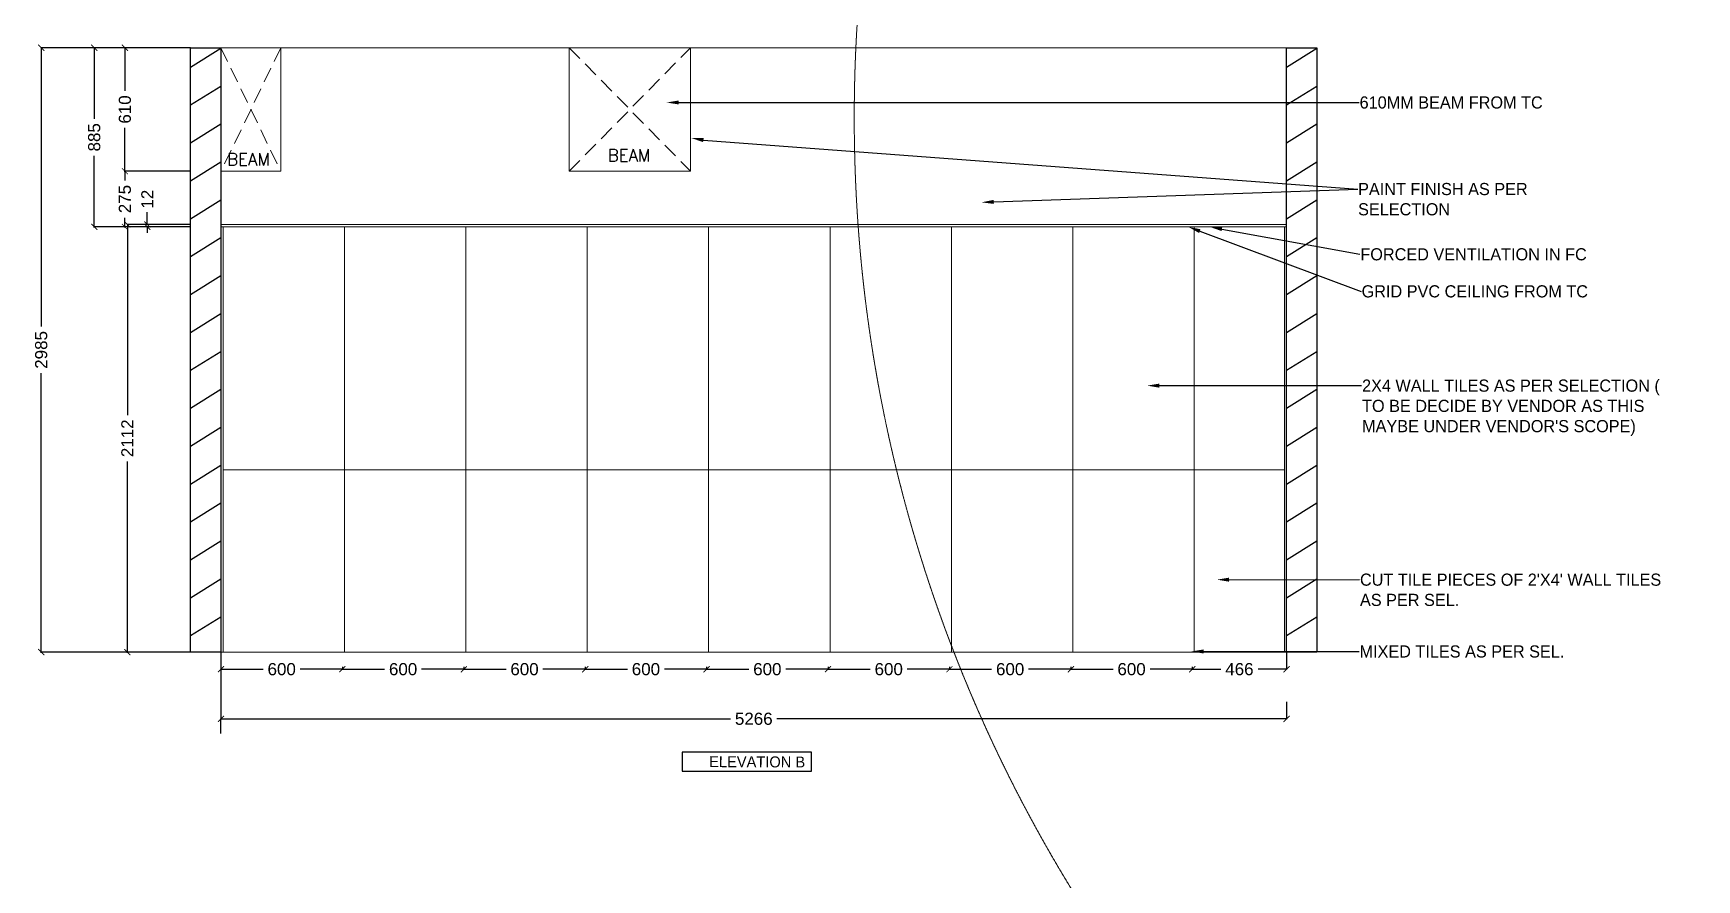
# Model space of a CAD drawing. Header units: millimetres. Extents: x 1464389 to 1998638, y -29162 to 256806.
# Drawn here: x 1528619 to 1536840, y -16362 to -12182 of the extents above; entities that cross this region are included whole.
import ezdxf
from ezdxf import colors
from ezdxf.entities.mleader import LeaderData, LeaderLine
from ezdxf.math import Vec2, Vec3

# ---------------------------------------------------------------- set-up
doc = ezdxf.new("R2010")
doc.units = ezdxf.units.MM
doc.header["$LTSCALE"] = 15
doc.header["$PDMODE"] = 35
doc.linetypes.add('DASHED', pattern=[0.75, 0.5, -0.25])
doc.linetypes.add('DASHED2', pattern=[0.375, 0.25, -0.125])
doc.layers.get('0').update_dxf_attribs({"lineweight": 5})
for name, color, linetype, lineweight in [('dimension', 1, 'Continuous', 25), ('false ceiling', 124, 'Continuous', 9), ('LS_DR_TEXT', 7, 'Continuous', 13), ('WALL TILE', 4, 'Continuous', 5)]:
    doc.layers.add(name, color=color, linetype=linetype, lineweight=lineweight)
for name, color, linetype in [('Layer 1', 7, 'Continuous'), ('NEW WALL', 5, 'Continuous'), ('Text', 250, 'Continuous')]:
    doc.layers.add(name, color=color, linetype=linetype)
doc.layers.add('Lighting', color=7, linetype='DASHED', lineweight=9, true_color=0xff870f)
doc.layers.add('TEXTS', color=7, linetype='Continuous', true_color=0x636466)
doc.styles.add('ARIAL', font='arial.ttf')
doc.styles.add('ROMANS', font='romans.shx')
doc.dimstyles.new('SC-25', dxfattribs={"dimtxt": 60, "dimasz": 30, "dimexe": 0, "dimexo": 0, "dimgap": 25, "dimtad": 0, "dimdec": 0, "dimzin": 0, "dimdsep": 46, "dimtxsty": 'ARIAL', "dimblk": 'ARCHTICK', "dimcen": 0.09, "dimdle": 3, "dimclrd": 251, "dimclre": 251, "dimclrt": 1, "dimadec": 0, "dimazin": 0, "dimtfac": 1, "dimtdec": 0, "dimtofl": 0, "dimtmove": 0, "dimatfit": 2, "dimfxl": 100, "dimtolj": 1, "dimtzin": 0, "dimarcsym": 0})

# ---------------------------------------------------------------- blocks, each defined once
blk = doc.blocks.new('_ArchTick')
at = {"color": 0, "linetype": 'ByBlock', "const_width": 0.15}
blk.add_lwpolyline([(-0.5, -0.5), (0.5, 0.5)], dxfattribs=at)
blk = doc.blocks.new('*D1987')
at = {"layer": 'Defpoints', "color": 0, "ltscale": 0.25, "transparency": 16777216}
for p in [(1529546.8, -15310.3), (1530146.8, -15310.3), (1530146.8, -15322.5)]:
    blk.add_point(p, dxfattribs=at)
at = {"layer": 'dimension', "color": 251, "lineweight": -2, "ltscale": 0.25, "transparency": 16777216}
for p, q in [((1529543.8, -15322.5), (1529755.4, -15322.5)), ((1529546.8, -15310.3), (1529546.8, -15322.5)), ((1530149.8, -15322.5), (1529938.1, -15322.5)), ((1530146.8, -15310.3), (1530146.8, -15322.5))]:
    blk.add_line(p, q, dxfattribs=at)
at = {"layer": 'dimension', "color": 251, "lineweight": -2, "ltscale": 0.25, "transparency": 16777216, "xscale": 30, "yscale": 30, "zscale": 30, "rotation": 180}
blk.add_blockref('_ArchTick', (1529546.8, -15322.5), dxfattribs=at)
at = {"layer": 'dimension', "color": 251, "lineweight": -2, "ltscale": 0.25, "transparency": 16777216, "xscale": 30, "yscale": 30, "zscale": 30}
blk.add_blockref('_ArchTick', (1530146.8, -15322.5), dxfattribs=at)
at = {"layer": 'dimension', "color": 1, "ltscale": 0.25, "transparency": 16777216, "insert": (1529846.8, -15322.5), "char_height": 60, "attachment_point": 5, "style": 'ARIAL'}
blk.add_mtext('\\A1;600', dxfattribs=at)
blk = doc.blocks.new('*D1988')
at = {"layer": 'Defpoints', "color": 0, "ltscale": 0.25, "transparency": 16777216}
for p in [(1530146.8, -15310.3), (1530746.8, -15310.3), (1530746.8, -15322.5)]:
    blk.add_point(p, dxfattribs=at)
at = {"layer": 'dimension', "color": 251, "lineweight": -2, "ltscale": 0.25, "transparency": 16777216}
for p, q in [((1530143.8, -15322.5), (1530355.4, -15322.5)), ((1530146.8, -15310.3), (1530146.8, -15322.5)), ((1530749.8, -15322.5), (1530538.1, -15322.5)), ((1530746.8, -15310.3), (1530746.8, -15322.5))]:
    blk.add_line(p, q, dxfattribs=at)
at = {"layer": 'dimension', "color": 251, "lineweight": -2, "ltscale": 0.25, "transparency": 16777216, "xscale": 30, "yscale": 30, "zscale": 30, "rotation": 180}
blk.add_blockref('_ArchTick', (1530146.8, -15322.5), dxfattribs=at)
at = {"layer": 'dimension', "color": 251, "lineweight": -2, "ltscale": 0.25, "transparency": 16777216, "xscale": 30, "yscale": 30, "zscale": 30}
blk.add_blockref('_ArchTick', (1530746.8, -15322.5), dxfattribs=at)
at = {"layer": 'dimension', "color": 1, "ltscale": 0.25, "transparency": 16777216, "insert": (1530446.8, -15322.5), "char_height": 60, "attachment_point": 5, "style": 'ARIAL'}
blk.add_mtext('\\A1;600', dxfattribs=at)
blk = doc.blocks.new('*D1989')
at = {"layer": 'Defpoints', "color": 0, "ltscale": 0.25, "transparency": 16777216}
for p in [(1530746.8, -15310.3), (1531346.8, -15310.3), (1531346.8, -15322.5)]:
    blk.add_point(p, dxfattribs=at)
at = {"layer": 'dimension', "color": 251, "lineweight": -2, "ltscale": 0.25, "transparency": 16777216}
for p, q in [((1530743.8, -15322.5), (1530955.4, -15322.5)), ((1530746.8, -15310.3), (1530746.8, -15322.5)), ((1531349.8, -15322.5), (1531138.1, -15322.5)), ((1531346.8, -15310.3), (1531346.8, -15322.5))]:
    blk.add_line(p, q, dxfattribs=at)
at = {"layer": 'dimension', "color": 251, "lineweight": -2, "ltscale": 0.25, "transparency": 16777216, "xscale": 30, "yscale": 30, "zscale": 30, "rotation": 180}
blk.add_blockref('_ArchTick', (1530746.8, -15322.5), dxfattribs=at)
at = {"layer": 'dimension', "color": 251, "lineweight": -2, "ltscale": 0.25, "transparency": 16777216, "xscale": 30, "yscale": 30, "zscale": 30}
blk.add_blockref('_ArchTick', (1531346.8, -15322.5), dxfattribs=at)
at = {"layer": 'dimension', "color": 1, "ltscale": 0.25, "transparency": 16777216, "insert": (1531046.8, -15322.5), "char_height": 60, "attachment_point": 5, "style": 'ARIAL'}
blk.add_mtext('\\A1;600', dxfattribs=at)
blk = doc.blocks.new('*D1990')
at = {"layer": 'Defpoints', "color": 0, "ltscale": 0.25, "transparency": 16777216}
for p in [(1531346.8, -15310.3), (1531946.8, -15310.3), (1531946.8, -15322.5)]:
    blk.add_point(p, dxfattribs=at)
at = {"layer": 'dimension', "color": 251, "lineweight": -2, "ltscale": 0.25, "transparency": 16777216}
for p, q in [((1531343.8, -15322.5), (1531555.4, -15322.5)), ((1531346.8, -15310.3), (1531346.8, -15322.5)), ((1531949.8, -15322.5), (1531738.1, -15322.5)), ((1531946.8, -15310.3), (1531946.8, -15322.5))]:
    blk.add_line(p, q, dxfattribs=at)
at = {"layer": 'dimension', "color": 251, "lineweight": -2, "ltscale": 0.25, "transparency": 16777216, "xscale": 30, "yscale": 30, "zscale": 30, "rotation": 180}
blk.add_blockref('_ArchTick', (1531346.8, -15322.5), dxfattribs=at)
at = {"layer": 'dimension', "color": 251, "lineweight": -2, "ltscale": 0.25, "transparency": 16777216, "xscale": 30, "yscale": 30, "zscale": 30}
blk.add_blockref('_ArchTick', (1531946.8, -15322.5), dxfattribs=at)
at = {"layer": 'dimension', "color": 1, "ltscale": 0.25, "transparency": 16777216, "insert": (1531646.8, -15322.5), "char_height": 60, "attachment_point": 5, "style": 'ARIAL'}
blk.add_mtext('\\A1;600', dxfattribs=at)
blk = doc.blocks.new('*D1991')
at = {"layer": 'Defpoints', "color": 0, "ltscale": 0.25, "transparency": 16777216}
for p in [(1531946.8, -15310.3), (1532546.8, -15310.3), (1532546.8, -15322.5)]:
    blk.add_point(p, dxfattribs=at)
at = {"layer": 'dimension', "color": 251, "lineweight": -2, "ltscale": 0.25, "transparency": 16777216}
for p, q in [((1531943.8, -15322.5), (1532155.4, -15322.5)), ((1531946.8, -15310.3), (1531946.8, -15322.5)), ((1532549.8, -15322.5), (1532338.1, -15322.5)), ((1532546.8, -15310.3), (1532546.8, -15322.5))]:
    blk.add_line(p, q, dxfattribs=at)
at = {"layer": 'dimension', "color": 251, "lineweight": -2, "ltscale": 0.25, "transparency": 16777216, "xscale": 30, "yscale": 30, "zscale": 30, "rotation": 180}
blk.add_blockref('_ArchTick', (1531946.8, -15322.5), dxfattribs=at)
at = {"layer": 'dimension', "color": 251, "lineweight": -2, "ltscale": 0.25, "transparency": 16777216, "xscale": 30, "yscale": 30, "zscale": 30}
blk.add_blockref('_ArchTick', (1532546.8, -15322.5), dxfattribs=at)
at = {"layer": 'dimension', "color": 1, "ltscale": 0.25, "transparency": 16777216, "insert": (1532246.8, -15322.5), "char_height": 60, "attachment_point": 5, "style": 'ARIAL'}
blk.add_mtext('\\A1;600', dxfattribs=at)
blk = doc.blocks.new('*D1992')
at = {"layer": 'Defpoints', "color": 0, "ltscale": 0.25, "transparency": 16777216}
for p in [(1532546.8, -15310.3), (1533146.8, -15310.3), (1533146.8, -15322.5)]:
    blk.add_point(p, dxfattribs=at)
at = {"layer": 'dimension', "color": 251, "lineweight": -2, "ltscale": 0.25, "transparency": 16777216}
for p, q in [((1532543.8, -15322.5), (1532755.4, -15322.5)), ((1532546.8, -15310.3), (1532546.8, -15322.5)), ((1533149.8, -15322.5), (1532938.1, -15322.5)), ((1533146.8, -15310.3), (1533146.8, -15322.5))]:
    blk.add_line(p, q, dxfattribs=at)
at = {"layer": 'dimension', "color": 251, "lineweight": -2, "ltscale": 0.25, "transparency": 16777216, "xscale": 30, "yscale": 30, "zscale": 30, "rotation": 180}
blk.add_blockref('_ArchTick', (1532546.8, -15322.5), dxfattribs=at)
at = {"layer": 'dimension', "color": 251, "lineweight": -2, "ltscale": 0.25, "transparency": 16777216, "xscale": 30, "yscale": 30, "zscale": 30}
blk.add_blockref('_ArchTick', (1533146.8, -15322.5), dxfattribs=at)
at = {"layer": 'dimension', "color": 1, "ltscale": 0.25, "transparency": 16777216, "insert": (1532846.8, -15322.5), "char_height": 60, "attachment_point": 5, "style": 'ARIAL'}
blk.add_mtext('\\A1;600', dxfattribs=at)
blk = doc.blocks.new('*D1993')
at = {"layer": 'Defpoints', "color": 0, "ltscale": 0.25, "transparency": 16777216}
for p in [(1533146.8, -15310.3), (1533746.8, -15310.3), (1533746.8, -15322.5)]:
    blk.add_point(p, dxfattribs=at)
at = {"layer": 'dimension', "color": 251, "lineweight": -2, "ltscale": 0.25, "transparency": 16777216}
for p, q in [((1533143.8, -15322.5), (1533355.4, -15322.5)), ((1533146.8, -15310.3), (1533146.8, -15322.5)), ((1533749.8, -15322.5), (1533538.1, -15322.5)), ((1533746.8, -15310.3), (1533746.8, -15322.5))]:
    blk.add_line(p, q, dxfattribs=at)
at = {"layer": 'dimension', "color": 251, "lineweight": -2, "ltscale": 0.25, "transparency": 16777216, "xscale": 30, "yscale": 30, "zscale": 30, "rotation": 180}
blk.add_blockref('_ArchTick', (1533146.8, -15322.5), dxfattribs=at)
at = {"layer": 'dimension', "color": 251, "lineweight": -2, "ltscale": 0.25, "transparency": 16777216, "xscale": 30, "yscale": 30, "zscale": 30}
blk.add_blockref('_ArchTick', (1533746.8, -15322.5), dxfattribs=at)
at = {"layer": 'dimension', "color": 1, "ltscale": 0.25, "transparency": 16777216, "insert": (1533446.8, -15322.5), "char_height": 60, "attachment_point": 5, "style": 'ARIAL'}
blk.add_mtext('\\A1;600', dxfattribs=at)
blk = doc.blocks.new('*D1994')
at = {"layer": 'Defpoints', "color": 0, "ltscale": 0.25, "transparency": 16777216}
for p in [(1533746.8, -15310.3), (1534346.8, -15310.3), (1534346.8, -15322.5)]:
    blk.add_point(p, dxfattribs=at)
at = {"layer": 'dimension', "color": 251, "lineweight": -2, "ltscale": 0.25, "transparency": 16777216}
for p, q in [((1533743.8, -15322.5), (1533955.4, -15322.5)), ((1533746.8, -15310.3), (1533746.8, -15322.5)), ((1534349.8, -15322.5), (1534138.1, -15322.5)), ((1534346.8, -15310.3), (1534346.8, -15322.5))]:
    blk.add_line(p, q, dxfattribs=at)
at = {"layer": 'dimension', "color": 251, "lineweight": -2, "ltscale": 0.25, "transparency": 16777216, "xscale": 30, "yscale": 30, "zscale": 30, "rotation": 180}
blk.add_blockref('_ArchTick', (1533746.8, -15322.5), dxfattribs=at)
at = {"layer": 'dimension', "color": 251, "lineweight": -2, "ltscale": 0.25, "transparency": 16777216, "xscale": 30, "yscale": 30, "zscale": 30}
blk.add_blockref('_ArchTick', (1534346.8, -15322.5), dxfattribs=at)
at = {"layer": 'dimension', "color": 1, "ltscale": 0.25, "transparency": 16777216, "insert": (1534046.8, -15322.5), "char_height": 60, "attachment_point": 5, "style": 'ARIAL'}
blk.add_mtext('\\A1;600', dxfattribs=at)
blk = doc.blocks.new('*D1995')
at = {"layer": 'Defpoints', "color": 0, "ltscale": 0.25, "transparency": 16777216}
for p in [(1534812.8, -15238), (1534346.8, -15310.3), (1534812.8, -15322.5)]:
    blk.add_point(p, dxfattribs=at)
at = {"layer": 'dimension', "color": 251, "lineweight": -2, "ltscale": 0.25, "transparency": 16777216}
for p, q in [((1534812.8, -15238), (1534812.8, -15322.5)), ((1534343.8, -15322.5), (1534487.3, -15322.5)), ((1534346.8, -15310.3), (1534346.8, -15322.5)), ((1534815.8, -15322.5), (1534672.2, -15322.5))]:
    blk.add_line(p, q, dxfattribs=at)
at = {"layer": 'dimension', "color": 251, "lineweight": -2, "ltscale": 0.25, "transparency": 16777216, "xscale": 30, "yscale": 30, "zscale": 30, "rotation": 180}
blk.add_blockref('_ArchTick', (1534346.8, -15322.5), dxfattribs=at)
at = {"layer": 'dimension', "color": 251, "lineweight": -2, "ltscale": 0.25, "transparency": 16777216, "xscale": 30, "yscale": 30, "zscale": 30}
blk.add_blockref('_ArchTick', (1534812.8, -15322.5), dxfattribs=at)
at = {"layer": 'dimension', "color": 1, "ltscale": 0.25, "transparency": 16777216, "insert": (1534579.8, -15322.5), "char_height": 60, "attachment_point": 5, "style": 'ARIAL'}
blk.add_mtext('\\A1;466', dxfattribs=at)
blk = doc.blocks.new('*D1996')
at = {"layer": 'Defpoints', "color": 0, "ltscale": 0.25, "transparency": 16777216}
for p in [(1529546.8, -15238), (1534812.8, -15482.8), (1529546.8, -15567.4)]:
    blk.add_point(p, dxfattribs=at)
at = {"layer": 'dimension', "color": 251, "lineweight": -2, "ltscale": 0.25, "transparency": 16777216}
for p, q in [((1529546.8, -15238), (1529546.8, -15567.4)), ((1534812.8, -15482.8), (1534812.8, -15567.4)), ((1529543.8, -15567.4), (1532065.2, -15567.4)), ((1534815.8, -15567.4), (1532294.3, -15567.4))]:
    blk.add_line(p, q, dxfattribs=at)
at = {"layer": 'dimension', "color": 251, "lineweight": -2, "ltscale": 0.25, "transparency": 16777216, "xscale": 30, "yscale": 30, "zscale": 30, "rotation": 180}
blk.add_blockref('_ArchTick', (1529546.8, -15567.4), dxfattribs=at)
at = {"layer": 'dimension', "color": 251, "lineweight": -2, "ltscale": 0.25, "transparency": 16777216, "xscale": 30, "yscale": 30, "zscale": 30}
blk.add_blockref('_ArchTick', (1534812.8, -15567.4), dxfattribs=at)
at = {"layer": 'dimension', "color": 1, "ltscale": 0.25, "transparency": 16777216, "insert": (1532179.8, -15567.4), "char_height": 60, "attachment_point": 5, "style": 'ARIAL'}
blk.add_mtext('\\A1;5266', dxfattribs=at)
blk = doc.blocks.new('*D1997')
at = {"layer": 'Defpoints', "color": 0, "ltscale": 0.25, "transparency": 16777216}
for p in [(1529546.8, -15238), (1534812.8, -15482.8), (1534812.8, -15567.4)]:
    blk.add_point(p, dxfattribs=at)
at = {"layer": 'dimension', "color": 251, "lineweight": -2, "ltscale": 0.25, "transparency": 16777216}
for p, q in [((1529546.8, -15238), (1529546.8, -15567.4)), ((1534812.8, -15482.8), (1534812.8, -15567.4)), ((1529543.8, -15567.4), (1532065.2, -15567.4)), ((1534815.8, -15567.4), (1532294.3, -15567.4))]:
    blk.add_line(p, q, dxfattribs=at)
at = {"layer": 'dimension', "color": 251, "lineweight": -2, "ltscale": 0.25, "transparency": 16777216, "xscale": 30, "yscale": 30, "zscale": 30, "rotation": 180}
blk.add_blockref('_ArchTick', (1529546.8, -15567.4), dxfattribs=at)
at = {"layer": 'dimension', "color": 251, "lineweight": -2, "ltscale": 0.25, "transparency": 16777216, "xscale": 30, "yscale": 30, "zscale": 30}
blk.add_blockref('_ArchTick', (1534812.8, -15567.4), dxfattribs=at)
at = {"layer": 'dimension', "color": 1, "ltscale": 0.25, "transparency": 16777216, "insert": (1532179.8, -15567.4), "char_height": 60, "attachment_point": 5, "style": 'ARIAL'}
blk.add_mtext('\\A1;5266', dxfattribs=at)
blk = doc.blocks.new('*D1998')
at = {"layer": 'Defpoints', "color": 0, "ltscale": 0.25, "transparency": 16777216}
for p in [(1534812.8, -15482.8), (1529546.8, -15567.4), (1529546.8, -15639.7)]:
    blk.add_point(p, dxfattribs=at)
at = {"layer": 'dimension', "color": 251, "lineweight": -2, "ltscale": 0.25, "transparency": 16777216}
for p, q in [((1534812.8, -15482.8), (1534812.8, -15567.4)), ((1529543.8, -15567.4), (1532065.2, -15567.4)), ((1529546.8, -15639.7), (1529546.8, -15567.4)), ((1534815.8, -15567.4), (1532294.3, -15567.4))]:
    blk.add_line(p, q, dxfattribs=at)
at = {"layer": 'dimension', "color": 251, "lineweight": -2, "ltscale": 0.25, "transparency": 16777216, "xscale": 30, "yscale": 30, "zscale": 30, "rotation": 180}
blk.add_blockref('_ArchTick', (1529546.8, -15567.4), dxfattribs=at)
at = {"layer": 'dimension', "color": 251, "lineweight": -2, "ltscale": 0.25, "transparency": 16777216, "xscale": 30, "yscale": 30, "zscale": 30}
blk.add_blockref('_ArchTick', (1534812.8, -15567.4), dxfattribs=at)
at = {"layer": 'dimension', "color": 1, "ltscale": 0.25, "transparency": 16777216, "insert": (1532179.8, -15567.4), "char_height": 60, "attachment_point": 5, "style": 'ARIAL'}
blk.add_mtext('\\A1;5266', dxfattribs=at)
blk = doc.blocks.new('*D1999')
at = {"layer": 'Defpoints', "color": 0, "ltscale": 0.25, "transparency": 16777216}
for p in [(1529084, -13126), (1529298, -13126), (1529298, -15238)]:
    blk.add_point(p, dxfattribs=at)
at = {"layer": 'dimension', "color": 251, "lineweight": -2, "ltscale": 0.25, "transparency": 16777216}
for p, q in [((1529084, -13123), (1529084, -14067.2)), ((1529298, -13126), (1529084, -13126)), ((1529084, -15241), (1529084, -14296.8)), ((1529298, -15238), (1529084, -15238))]:
    blk.add_line(p, q, dxfattribs=at)
at = {"layer": 'dimension', "color": 251, "lineweight": -2, "ltscale": 0.25, "transparency": 16777216, "xscale": 30, "yscale": 30, "zscale": 30}
for p, rotation in [((1529084, -13126), 90), ((1529084, -15238), 270)]:
    blk.add_blockref('_ArchTick', p, dxfattribs=dict(at, rotation=rotation))
at = {"layer": 'dimension', "color": 1, "ltscale": 0.25, "transparency": 16777216, "insert": (1529084, -14182), "char_height": 60, "attachment_point": 5, "rotation": 90, "style": 'ARIAL'}
blk.add_mtext('\\A1;2112', dxfattribs=at)
blk = doc.blocks.new('*D2000')
at = {"layer": 'Defpoints', "color": 0, "ltscale": 0.25, "transparency": 16777216}
for p in [(1529182.8, -13126), (1529396.8, -13126), (1529396.8, -13138)]:
    blk.add_point(p, dxfattribs=at)
at = {"layer": 'dimension', "color": 251, "lineweight": -2, "ltscale": 0.25, "transparency": 16777216}
for p, q in [((1529182.8, -13126), (1529182.8, -13066)), ((1529396.8, -13126), (1529182.8, -13126)), ((1529396.8, -13138), (1529182.8, -13138)), ((1529182.8, -13138), (1529182.8, -13168))]:
    blk.add_line(p, q, dxfattribs=at)
at = {"layer": 'dimension', "color": 251, "lineweight": -2, "ltscale": 0.25, "transparency": 16777216, "xscale": 30, "yscale": 30, "zscale": 30}
for p, rotation in [((1529182.8, -13126), 270), ((1529182.8, -13138), 90)]:
    blk.add_blockref('_ArchTick', p, dxfattribs=dict(at, rotation=rotation))
at = {"layer": 'dimension', "color": 1, "ltscale": 0.25, "transparency": 16777216, "insert": (1529182.8, -13001.1), "char_height": 60, "attachment_point": 5, "rotation": 90, "style": 'ARIAL'}
blk.add_mtext('\\A1;12', dxfattribs=at)
blk = doc.blocks.new('*D2001')
at = {"layer": 'Defpoints', "color": 0, "ltscale": 0.25, "transparency": 16777216}
for p in [(1529072, -12863), (1529396.8, -12863), (1529396.8, -13138)]:
    blk.add_point(p, dxfattribs=at)
at = {"layer": 'dimension', "color": 251, "lineweight": -2, "ltscale": 0.25, "transparency": 16777216}
for p, q in [((1529072, -12860), (1529072, -12908.4)), ((1529396.8, -12863), (1529072, -12863)), ((1529072, -13141), (1529072, -13092.5)), ((1529396.8, -13138), (1529072, -13138))]:
    blk.add_line(p, q, dxfattribs=at)
at = {"layer": 'dimension', "color": 251, "lineweight": -2, "ltscale": 0.25, "transparency": 16777216, "xscale": 30, "yscale": 30, "zscale": 30}
for p, rotation in [((1529072, -12863), 90), ((1529072, -13138), 270)]:
    blk.add_blockref('_ArchTick', p, dxfattribs=dict(at, rotation=rotation))
at = {"layer": 'dimension', "color": 1, "ltscale": 0.25, "transparency": 16777216, "insert": (1529072, -13000.5), "char_height": 60, "attachment_point": 5, "rotation": 90, "style": 'ARIAL'}
blk.add_mtext('\\A1;275', dxfattribs=at)
blk = doc.blocks.new('*D2002')
at = {"layer": 'Defpoints', "color": 0, "ltscale": 0.25, "transparency": 16777216}
for p in [(1529072, -12253), (1529396.8, -12253), (1529396.8, -12863)]:
    blk.add_point(p, dxfattribs=at)
at = {"layer": 'dimension', "color": 251, "lineweight": -2, "ltscale": 0.25, "transparency": 16777216}
for p, q in [((1529072, -12250), (1529072, -12466.6)), ((1529396.8, -12253), (1529072, -12253)), ((1529072, -12866), (1529072, -12649.3)), ((1529396.8, -12863), (1529072, -12863))]:
    blk.add_line(p, q, dxfattribs=at)
at = {"layer": 'dimension', "color": 251, "lineweight": -2, "ltscale": 0.25, "transparency": 16777216, "xscale": 30, "yscale": 30, "zscale": 30}
for p, rotation in [((1529072, -12253), 90), ((1529072, -12863), 270)]:
    blk.add_blockref('_ArchTick', p, dxfattribs=dict(at, rotation=rotation))
at = {"layer": 'dimension', "color": 1, "ltscale": 0.25, "transparency": 16777216, "insert": (1529072, -12558), "char_height": 60, "attachment_point": 5, "rotation": 90, "style": 'ARIAL'}
blk.add_mtext('\\A1;610', dxfattribs=at)
blk = doc.blocks.new('*D2003')
at = {"layer": 'Defpoints', "color": 0, "ltscale": 0.25, "transparency": 16777216}
for p in [(1529298, -12253), (1528920.6, -13138), (1529298, -13138)]:
    blk.add_point(p, dxfattribs=at)
at = {"layer": 'dimension', "color": 251, "lineweight": -2, "ltscale": 0.25, "transparency": 16777216}
for p, q in [((1528920.6, -12250), (1528920.6, -12603.9)), ((1529298, -12253), (1528920.6, -12253)), ((1528920.6, -13141), (1528920.6, -12787)), ((1529298, -13138), (1528920.6, -13138))]:
    blk.add_line(p, q, dxfattribs=at)
at = {"layer": 'dimension', "color": 251, "lineweight": -2, "ltscale": 0.25, "transparency": 16777216, "xscale": 30, "yscale": 30, "zscale": 30}
for p, rotation in [((1528920.6, -12253), 90), ((1528920.6, -13138), 270)]:
    blk.add_blockref('_ArchTick', p, dxfattribs=dict(at, rotation=rotation))
at = {"layer": 'dimension', "color": 1, "ltscale": 0.25, "transparency": 16777216, "insert": (1528920.6, -12695.5), "char_height": 60, "attachment_point": 5, "rotation": 90, "style": 'ARIAL'}
blk.add_mtext('\\A1;885', dxfattribs=at)
blk = doc.blocks.new('*D2498')
at = {"layer": 'Defpoints', "color": 0, "ltscale": 0.25, "transparency": 16777216}
for p in [(1528658.5, -12253), (1529396.8, -12253), (1529396.8, -15238)]:
    blk.add_point(p, dxfattribs=at)
at = {"layer": 'dimension', "color": 251, "lineweight": -2, "ltscale": 0.25, "transparency": 16777216}
for p, q in [((1528658.5, -12250), (1528658.5, -13630.1)), ((1529396.8, -12253), (1528658.5, -12253)), ((1528658.5, -15241), (1528658.5, -13860.8)), ((1529396.8, -15238), (1528658.5, -15238))]:
    blk.add_line(p, q, dxfattribs=at)
at = {"layer": 'dimension', "color": 251, "lineweight": -2, "ltscale": 0.25, "transparency": 16777216, "xscale": 30, "yscale": 30, "zscale": 30}
for p, rotation in [((1528658.5, -12253), 90), ((1528658.5, -15238), 270)]:
    blk.add_blockref('_ArchTick', p, dxfattribs=dict(at, rotation=rotation))
at = {"layer": 'dimension', "color": 1, "ltscale": 0.25, "transparency": 16777216, "insert": (1528658.5, -13745.5), "char_height": 60, "attachment_point": 5, "rotation": 90, "style": 'ARIAL'}
blk.add_mtext('\\A1;2985', dxfattribs=at)

msp = doc.modelspace()

# ---------------------------------------------------------------- hatches: boundary and pattern name
at = {"layer": 'Layer 1', "ltscale": 0.25}
h = msp.add_hatch(dxfattribs=at)
h.set_pattern_fill('ANSI31', color=8, scale=50, angle=167)
h.set_pattern_definition([(212, (633761.49, 165168.4), (84.124683, -134.627635), [])])
h.paths.add_polyline_path([(1529546.8, -12253), (1529396.8, -12253), (1529396.8, -15238), (1529546.8, -15238)])
h = msp.add_hatch(dxfattribs=at)
h.set_pattern_fill('ANSI31', color=8, scale=50, angle=167)
h.set_pattern_definition([(212, (639177.49, 165168.4), (84.124683, -134.627635), [])])
h.paths.add_polyline_path([(1534962.8, -12253), (1534812.8, -12253), (1534812.8, -15238), (1534962.8, -15238)])

# ---------------------------------------------------------------- linework, layer by layer
at = {"linetype": 'DASHED2', "ltscale": 20}
for p, q in [((1529546.8, -12253), (1529842.4, -12863)), ((1529842.4, -12253), (1529546.8, -12863)), ((1531267.4, -12253), (1531867.4, -12863)), ((1531267.4, -12863), (1531867.4, -12253))]:
    msp.add_line(p, q, dxfattribs=at)
at = {"ltscale": 0.25}
for points in [[(1529546.8, -12253), (1534812.8, -12253), (1534812.8, -15238), (1529546.8, -15238)], [(1529546.8, -12253), (1529842.4, -12253), (1529842.4, -12863), (1529546.8, -12863)], [(1531267.4, -12253), (1531867.4, -12253), (1531867.4, -12863), (1531267.4, -12863)]]:
    msp.add_lwpolyline(points, close=True, dxfattribs=at)
at = {"layer": 'false ceiling', "ltscale": 0.25}
for p, q in [((1529546.8, -13126), (1534812.8, -13126)), ((1529546.8, -13138), (1534812.8, -13138))]:
    msp.add_line(p, q, dxfattribs=at)
at = {"layer": 'Lighting', "ltscale": 0.25}
msp.add_circle((1539966.1, -12598.3), 7289.8, dxfattribs=at)
at = {"layer": 'NEW WALL', "ltscale": 0.25}
for points in [[(1529396.8, -12253), (1529546.8, -12253), (1529546.8, -15238), (1529396.8, -15238)], [(1534812.8, -12253), (1534962.8, -12253), (1534962.8, -15238), (1534812.8, -15238)]]:
    msp.add_lwpolyline(points, close=True, dxfattribs=at)
at = {"layer": 'Text', "color": 32, "ltscale": 0.25}
msp.add_lwpolyline([(1532465.1, -15732.4), (1531825.2, -15732.4), (1531825.2, -15825.3), (1532465.1, -15825.3)], close=True, dxfattribs=at)
at = {"layer": 'TEXTS', "color": 251, "linetype": 'ByBlock', "lineweight": -2, "true_color": 0x636466}
msp.add_lwpolyline([(1531930.9, -12709.2), (1535164.3, -12950.9)], dxfattribs=at)
at = {"layer": 'TEXTS', "color": 251, "true_color": 0x636466}
msp.add_solid([(1531929.2, -12719), (1531871.7, -12699.4), (1531932.5, -12699.3)], dxfattribs=at)
at = {"layer": 'WALL TILE', "ltscale": 0.25}
for points in [[(1529546.8, -13138), (1529556.8, -13138), (1529556.8, -15238), (1529546.8, -15238)], [(1530156.8, -14338), (1529556.8, -14338), (1529556.8, -13138), (1530156.8, -13138)], [(1530156.8, -14338), (1530756.8, -14338), (1530756.8, -13138), (1530156.8, -13138)], [(1531356.8, -14338), (1530756.8, -14338), (1530756.8, -13138), (1531356.8, -13138)], [(1531356.8, -14338), (1531956.8, -14338), (1531956.8, -13138), (1531356.8, -13138)], [(1531956.8, -14338), (1532556.8, -14338), (1532556.8, -13138), (1531956.8, -13138)], [(1533156.8, -14338), (1532556.8, -14338), (1532556.8, -13138), (1533156.8, -13138)], [(1533156.8, -14338), (1533756.8, -14338), (1533756.8, -13138), (1533156.8, -13138)], [(1533756.8, -14338), (1534356.8, -14338), (1534356.8, -13138), (1533756.8, -13138)], [(1534802.8, -14338), (1534356.8, -14338), (1534356.8, -13138), (1534802.8, -13138)], [(1534802.8, -13138), (1534812.8, -13138), (1534812.8, -15238), (1534802.8, -15238)], [(1529556.8, -15238), (1530156.8, -15238), (1530156.8, -14338), (1529556.8, -14338)], [(1530156.8, -15238), (1530756.8, -15238), (1530756.8, -14338), (1530156.8, -14338)], [(1530756.8, -15238), (1531356.8, -15238), (1531356.8, -14338), (1530756.8, -14338)], [(1531356.8, -15238), (1531956.8, -15238), (1531956.8, -14338), (1531356.8, -14338)], [(1531956.8, -15238), (1532556.8, -15238), (1532556.8, -14338), (1531956.8, -14338)], [(1532556.8, -15238), (1533156.8, -15238), (1533156.8, -14338), (1532556.8, -14338)], [(1533156.8, -15238), (1533756.8, -15238), (1533756.8, -14338), (1533156.8, -14338)], [(1533756.8, -15238), (1534356.8, -15238), (1534356.8, -14338), (1533756.8, -14338)], [(1534356.8, -15238), (1534802.8, -15238), (1534802.8, -14338), (1534356.8, -14338)]]:
    msp.add_lwpolyline(points, close=True, dxfattribs=at)

# ---------------------------------------------------------------- texts
at = {"layer": 'LS_DR_TEXT', "ltscale": 0.25, "char_height": 60, "attachment_point": 1, "style": 'ROMANS'}
for insert in [(1529577.3, -12774), (1531457.9, -12754.2)]:
    msp.add_mtext_dynamic_manual_height_columns('BEAM', width=469.919, gutter_width=375, heights=[0], dxfattribs=dict(at, insert=insert))
at = {"layer": 'LS_DR_TEXT', "insert": (1532433.7, -15808.6), "char_height": 54.107, "attachment_point": 9, "rotation": 359.76961}
msp.add_mtext_dynamic_manual_height_columns('ELEVATION B', width=966.759, gutter_width=202.9, heights=[0], dxfattribs=at)

# ---------------------------------------------------------------- dimensions: what is measured, and where the dimension line sits
at = {"layer": 'dimension', "ltscale": 0.25}
for base, p1, p2, picture, middle in [((1528658.5, -12253), (1529396.8, -15238), (1529396.8, -12253), '*D2498', (1528658.5, -13745.5)), ((1528920.6, -13138), (1529298, -12253), (1529298, -13138), '*D2003', (1528920.6, -12695.5)), ((1529072, -12253), (1529396.8, -12863), (1529396.8, -12253), '*D2002', (1529072, -12558)), ((1529072, -12863), (1529396.8, -13138), (1529396.8, -12863), '*D2001', (1529072, -13000.5)), ((1529182.8, -13126), (1529396.8, -13138), (1529396.8, -13126), '*D2000', (1529182.8, -13001.1)), ((1529084, -13126), (1529298, -15238), (1529298, -13126), '*D1999', (1529084, -14182))]:
    dim = msp.add_linear_dim(base=base, p1=p1, p2=p2, angle=90, dimstyle='SC-25', override={"dimfxl": 15}, dxfattribs=at)
    dim.commit()
    dim.dimension.update_dxf_attribs({"geometry": picture, "text_midpoint": middle})
for base, p1, p2, override, picture, middle in [((1529546.8, -15567.4), (1534812.8, -15482.8), (1529546.8, -15238), {"dimtmove": 1, "dimfxl": 15}, '*D1996', (1532179.8, -15567.4)), ((1534812.8, -15567.4), (1529546.8, -15238), (1534812.8, -15482.8), {"dimtmove": 1, "dimfxl": 15}, '*D1997', (1532179.8, -15567.4)), ((1530146.8, -15322.5), (1529546.8, -15310.3), (1530146.8, -15310.3), {"dimfxl": 15}, '*D1987', (1529846.8, -15322.5)), ((1530746.8, -15322.5), (1530146.8, -15310.3), (1530746.8, -15310.3), {"dimtmove": 1, "dimfxl": 15}, '*D1988', (1530446.8, -15322.5)), ((1531346.8, -15322.5), (1530746.8, -15310.3), (1531346.8, -15310.3), {"dimtmove": 1, "dimfxl": 15}, '*D1989', (1531046.8, -15322.5)), ((1531946.8, -15322.5), (1531346.8, -15310.3), (1531946.8, -15310.3), {"dimtmove": 1, "dimfxl": 15}, '*D1990', (1531646.8, -15322.5)), ((1532546.8, -15322.5), (1531946.8, -15310.3), (1532546.8, -15310.3), {"dimtmove": 1, "dimfxl": 15}, '*D1991', (1532246.8, -15322.5)), ((1533146.8, -15322.5), (1532546.8, -15310.3), (1533146.8, -15310.3), {"dimtmove": 1, "dimfxl": 15}, '*D1992', (1532846.8, -15322.5)), ((1533746.8, -15322.5), (1533146.8, -15310.3), (1533746.8, -15310.3), {"dimtmove": 1, "dimfxl": 15}, '*D1993', (1533446.8, -15322.5)), ((1534346.8, -15322.5), (1533746.8, -15310.3), (1534346.8, -15310.3), {"dimtmove": 1, "dimfxl": 15}, '*D1994', (1534046.8, -15322.5)), ((1534812.8, -15322.5), (1534346.8, -15310.3), (1534812.8, -15238), {"dimtmove": 1, "dimfxl": 15}, '*D1995', (1534579.8, -15322.5)), ((1529546.8, -15567.4), (1534812.8, -15482.8), (1529546.8, -15639.7), {"dimtmove": 1, "dimfxl": 15}, '*D1998', (1532179.8, -15567.4))]:
    dim = msp.add_linear_dim(base=base, p1=p1, p2=p2, dimstyle='SC-25', override=override, dxfattribs=at)
    dim.commit()
    dim.dimension.update_dxf_attribs({"geometry": picture, "text_midpoint": middle})

# ---------------------------------------------------------------- leaders
at = {"layer": 'TEXTS', "color": 251, "true_color": 0x636466}
ml = msp.add_multileader_mtext('Standard', dxfattribs=at)
ml.set_content('610MM BEAM FROM TC', color=(99, 100, 102))
ml.set_leader_properties()
ml.build(insert=Vec2(0, 0))
ml.multileader.update_dxf_attribs({"has_dogleg": 0, "text_right_attachment_type": 6, "dogleg_length": 0.36, "arrow_head_size": 60})
ctx = ml.context
ctx.base_point, ctx.char_height, ctx.arrow_head_size, ctx.plane_origin = Vec3(1535171.8, -12523.4), 60, 60, Vec3(1533370.3, -12528.8)
ctx.right_attachment = 6
notes = []
notes.append((ctx, [(0, (1, 1, 0), (1535171.4, -12523.4), (1, 0), 0.36, [(0, [(1531749.2, -12523.5)], 0, [])])]))
ctx.mtext.insert, ctx.mtext.width, ctx.mtext.flow_direction = Vec3(1535173.8, -12493.4), 1181.206, 5
ml = msp.add_multileader_mtext('Standard', dxfattribs=at)
ml.set_content('PAINT FINISH AS PER SELECTION', color=(99, 100, 102))
ml.set_leader_properties()
ml.build(insert=Vec2(0, 0))
ml.multileader.update_dxf_attribs({"has_dogleg": 0, "text_right_attachment_type": 6, "dogleg_length": 0.36, "arrow_head_size": 60})
ctx = ml.context
ctx.base_point, ctx.char_height, ctx.arrow_head_size, ctx.plane_origin = Vec3(1535164.3, -12950.9), 60, 60, Vec3(1533362.8, -12956.4)
ctx.right_attachment = 6
notes.append((ctx, [(0, (1, 1, 0), (1535163.9, -12950.9), (1, 0), 0.36, [(0, [(1533305.5, -13016.7)], 0, [])])]))
ctx.mtext.insert, ctx.mtext.width, ctx.mtext.flow_direction = Vec3(1535166.3, -12920.9), 1181.206, 5
ml = msp.add_multileader_mtext('Standard', dxfattribs=at)
ml.set_content('GRID PVC CEILING FROM TC', color=(99, 100, 102))
ml.set_leader_properties()
ml.build(insert=Vec2(0, 0))
ml.multileader.update_dxf_attribs({"has_dogleg": 0, "text_right_attachment_type": 6, "dogleg_length": 0.36, "arrow_head_size": 60})
ctx = ml.context
ctx.base_point, ctx.char_height, ctx.arrow_head_size, ctx.plane_origin = Vec3(1535181.7, -13456.2), 60, 60, Vec3(1533380.2, -13461.7)
ctx.right_attachment = 6
notes.append((ctx, [(0, (1, 1, 0), (1535181.3, -13456.2), (1, 0), 0.36, [(0, [(1534328, -13138)], 0, [])])]))
ctx.mtext.insert, ctx.mtext.width, ctx.mtext.flow_direction = Vec3(1535183.7, -13426.2), 1487.784, 5
ml = msp.add_multileader_mtext('Standard', dxfattribs=at)
ml.set_content('FORCED VENTILATION IN FC', color=(99, 100, 102))
ml.set_leader_properties()
ml.build(insert=Vec2(0, 0))
ml.multileader.update_dxf_attribs({"has_dogleg": 0, "text_right_attachment_type": 6, "dogleg_length": 0.36, "arrow_head_size": 60})
ctx = ml.context
ctx.base_point, ctx.char_height, ctx.arrow_head_size, ctx.plane_origin = Vec3(1535175.6, -13273.2), 60, 60, Vec3(1533374.1, -13278.7)
ctx.right_attachment = 6
notes.append((ctx, [(0, (1, 1, 0), (1535175.2, -13273.2), (1, 0), 0.36, [(0, [(1534434.3, -13138)], 0, [])])]))
ctx.mtext.insert, ctx.mtext.width, ctx.mtext.flow_direction = Vec3(1535177.6, -13243.2), 1487.784, 5
ml = msp.add_multileader_mtext('Standard', dxfattribs=at)
ml.set_content("2X4 WALL TILES AS PER SELECTION ( TO BE DECIDE BY VENDOR AS THIS MAYBE UNDER VENDOR'S SCOPE)", color=(99, 100, 102))
ml.set_leader_properties()
ml.build(insert=Vec2(0, 0))
ml.multileader.update_dxf_attribs({"has_dogleg": 0, "text_right_attachment_type": 6, "dogleg_length": 0.36, "arrow_head_size": 60})
ctx = ml.context
ctx.base_point, ctx.char_height, ctx.arrow_head_size, ctx.plane_origin = Vec3(1535184, -13921.8), 60, 60, Vec3(1533382.5, -13927.2)
ctx.right_attachment = 6
notes.append((ctx, [(0, (1, 1, 0), (1535183.6, -13921.8), (1, 0), 0.36, [(0, [(1534123.5, -13921.9)], 0, [])])]))
ctx.mtext.insert, ctx.mtext.width, ctx.mtext.flow_direction = Vec3(1535186, -13891.8), 1487.784, 5
ml = msp.add_multileader_mtext('Standard', dxfattribs=at)
ml.set_content("CUT TILE PIECES OF 2'X4' WALL TILES AS PER SEL.", color=(99, 100, 102))
ml.set_leader_properties()
ml.build(insert=Vec2(0, 0))
ml.multileader.update_dxf_attribs({"has_dogleg": 0, "text_right_attachment_type": 6, "dogleg_length": 0.36, "arrow_head_size": 60})
ctx = ml.context
ctx.base_point, ctx.char_height, ctx.arrow_head_size, ctx.plane_origin = Vec3(1535173.7, -14880.1), 60, 60, Vec3(1533372.2, -14885.6)
ctx.right_attachment = 6
notes.append((ctx, [(0, (1, 1, 0), (1535173.3, -14880.1), (1, 0), 0.36, [(0, [(1534469, -14880.2)], 0, [])])]))
ctx.mtext.insert, ctx.mtext.width, ctx.mtext.flow_direction = Vec3(1535175.7, -14850.1), 1487.784, 5
ml = msp.add_multileader_mtext('Standard', dxfattribs=at)
ml.set_content('MIXED TILES AS PER SEL.', color=(99, 100, 102))
ml.set_leader_properties()
ml.build(insert=Vec2(0, 0))
ml.multileader.update_dxf_attribs({"has_dogleg": 0, "text_right_attachment_type": 6, "dogleg_length": 0.36, "arrow_head_size": 60})
ctx = ml.context
ctx.base_point, ctx.char_height, ctx.arrow_head_size, ctx.plane_origin = Vec3(1535171.4, -15234.7), 60, 60, Vec3(1533369.9, -15240.1)
ctx.right_attachment = 6
notes.append((ctx, [(0, (1, 1, 0), (1535171, -15234.7), (1, 0), 0.36, [(0, [(1534342.7, -15234.8)], 0, [])])]))
ctx.mtext.insert, ctx.mtext.width, ctx.mtext.flow_direction = Vec3(1535173.4, -15204.7), 1662.556, 5
for ctx, leaders in notes:
    for number, flags, end, landing, length, lines in leaders:
        leader = LeaderData()
        leader.index, (leader.has_last_leader_line, leader.has_dogleg_vector, leader.attachment_direction) = number, flags
        leader.last_leader_point, leader.dogleg_vector, leader.dogleg_length = Vec3(end), Vec3(landing), length
        for number, points, colour, breaks in lines:
            line = LeaderLine()
            line.index, line.vertices, line.color, line.breaks = number, Vec3.list(points), colors.encode_raw_color(colour), breaks
            leader.lines.append(line)
        ctx.leaders.append(leader)

doc.saveas('drawing.dxf')
